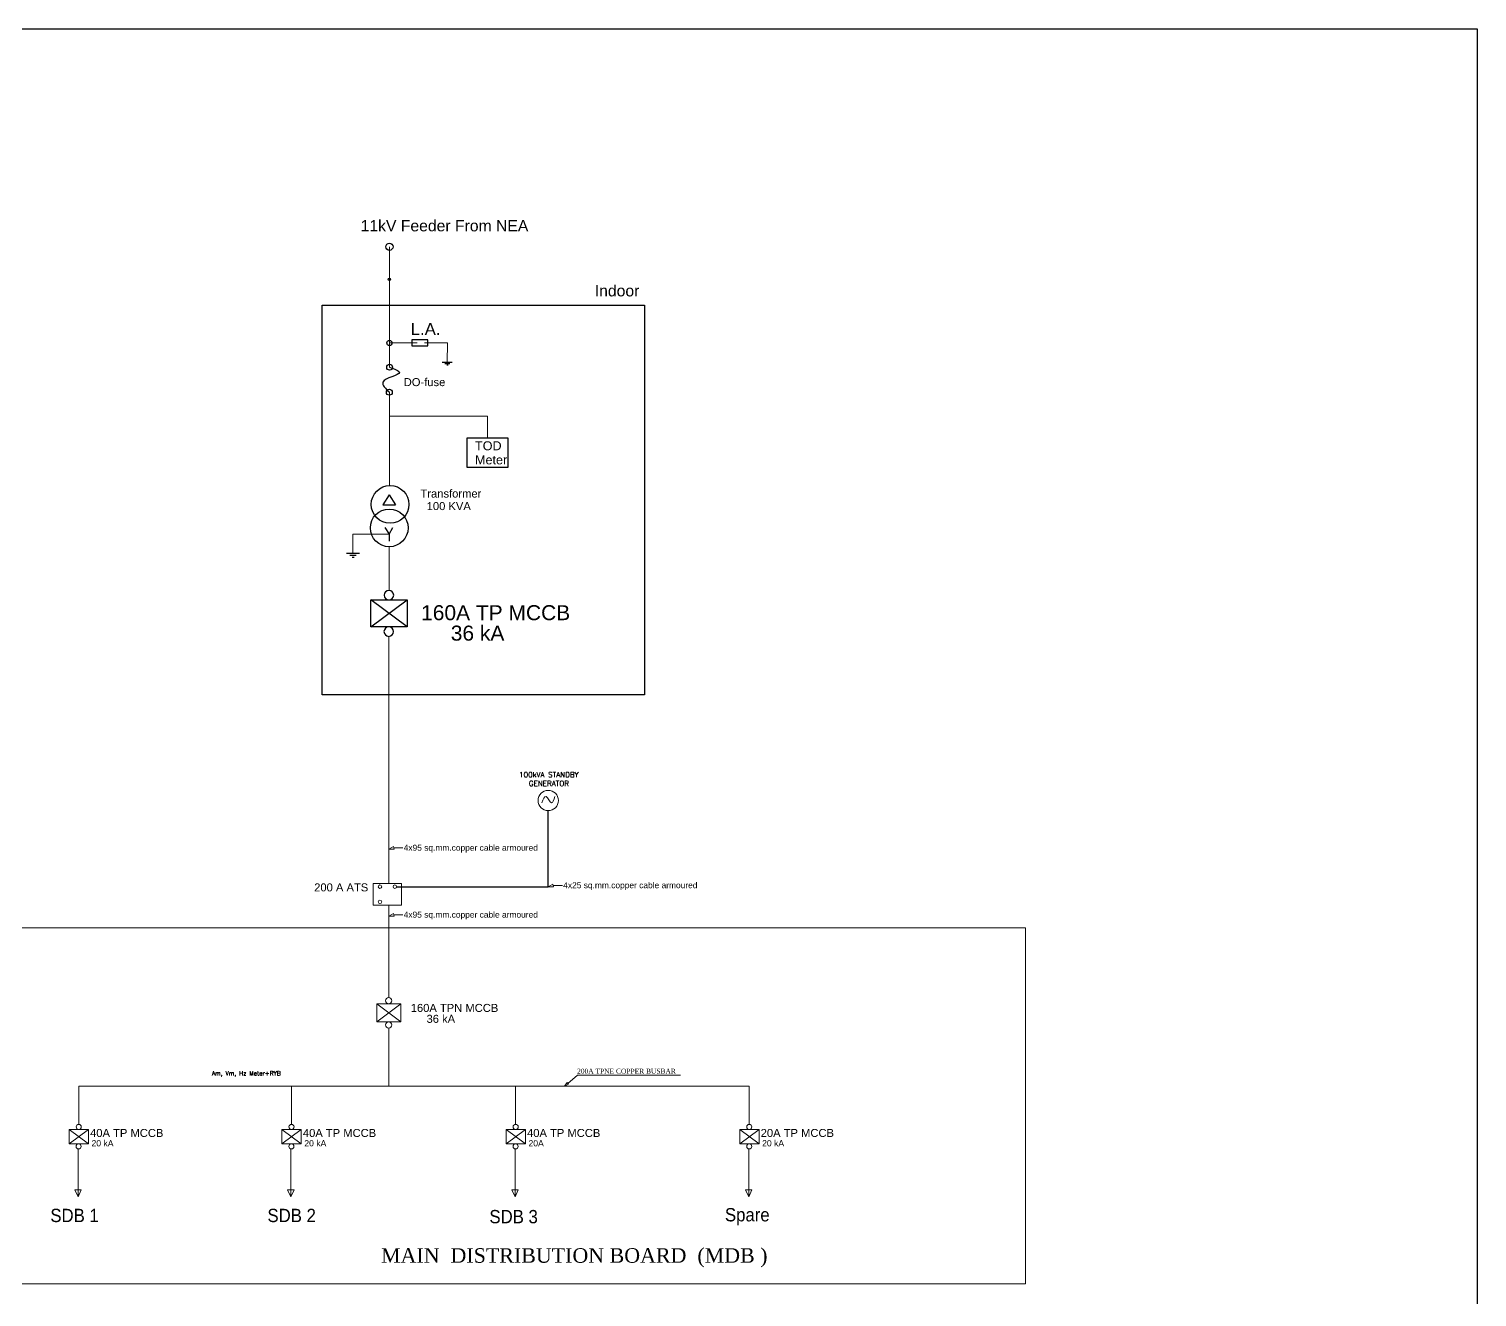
# Model space of a CAD drawing. Header units: inches. Extents: x -3071 to 2534411, y -17796 to 388172.
# Drawn here: x 1965667 to 2129645, y 242618 to 386175 of the extents above; entities that cross this region are included whole.
import ezdxf

# ---------------------------------------------------------------- set-up
doc = ezdxf.new("R2010")
doc.units = ezdxf.units.IN
doc.header["$MEASUREMENT"] = 0
doc.layers.add('Singleline', color=82, linetype='Continuous', lineweight=20)
doc.layers.add('Wires', color=1, linetype='Continuous')
doc.styles.add('ARIAL', font='arial.ttf', dxfattribs={"width": 0.9})
doc.styles.add('Arial_2', font='arial.ttf', dxfattribs={"height": 343.498877})
doc.styles.add('MM', font='dutch.ttf')
doc.styles.add('ordinary', font='romans.shx')
doc.styles.add('ROOM', font='arial.ttf')

msp = doc.modelspace()

# ---------------------------------------------------------------- linework, layer by layer
msp.add_lwpolyline([(1998870.96, 354907.2), (2035383.61, 354907.2), (2035383.61, 310775.11), (1998870.96, 310775.11), (1998870.96, 354907.2)])
msp.add_circle((2006487.55, 361517.93), 408.74)
at = {"layer": 'Defpoints'}
msp.add_lwpolyline([(1892231.25, 386175.23), (2129645.08, 386175.23), (2129645.08, 196935.61), (1892231.25, 196935.61)], close=True, dxfattribs=at)
at = {"layer": 'Singleline'}
for p, q in [((2006487.55, 361517.93), (2006487.55, 350625.67)), ((2006487.55, 350625.67), (2009645.12, 350625.67)), ((2006487.55, 350625.67), (2006487.55, 347877.52)), ((2010472.86, 350626.64), (2013053.31, 350626.64)), ((2013053.31, 350626.64), (2013039.7, 348431.64)), ((2006475.41, 345047), (2006475.41, 338261.36)), ((2006475.41, 338261.36), (2006475.41, 334493.08)), ((2006466.87, 326870.06), (2006466.87, 327556.89)), ((2006466.87, 326870.06), (2006466.87, 322618.36)), ((2006407.11, 299032.18), (2006406.74, 317413.06)), ((2006936.62, 293611.7), (2006407.11, 293311.81)), ((2007015.64, 293311.81), (2006407.11, 293311.81)), ((2025001.16, 289366.91), (2024471.65, 289067.02)), ((2025080.18, 289067.02), (2024471.65, 289067.02)), ((2006936.62, 286037.33), (2006407.11, 285737.44)), ((2007015.64, 285737.44), (2006407.11, 285737.44)), ((2006407.11, 276527.09), (2006407.11, 283930.93)), ((2005051.15, 273767.88), (2007793.65, 275805.59)), ((2007793.65, 273767.88), (2005051.15, 275805.59)), ((2006421.68, 266496.91), (2006421.68, 273056.73)), ((1971306.8, 266496.91), (2047238.28, 266497)), ((2026617.84, 266903.21), (2026327.62, 266496.91)), ((2026780.38, 266707.42), (2026327.62, 266496.91)), ((1970217.78, 259951.98), (1972411.78, 261582.15)), ((1972411.78, 259951.98), (1970217.78, 261582.15)), ((1994313.61, 259951.98), (1996507.61, 261582.15)), ((1996507.61, 259951.98), (1994313.61, 261582.15)), ((2019697.6, 259952.04), (2021891.6, 261582.21)), ((2021891.6, 259952.04), (2019697.6, 261582.21)), ((2046155.27, 259952.1), (2048349.27, 261582.27)), ((2048349.27, 259952.1), (2046155.27, 261582.27))]:
    msp.add_line(p, q, dxfattribs=at)
at = {"layer": 'Singleline', "color": 140}
for p, q in [((2006407.11, 293311.81), (2006407.11, 299032.18)), ((2006407.11, 289448.65), (2006407.11, 293311.81)), ((2006407.11, 283930.93), (2006407.11, 286971.96))]:
    msp.add_line(p, q, dxfattribs=at)
at = {"layer": 'Singleline', "color": 4, "lineweight": 25, "ltscale": 10}
for p, q in [((2024471.65, 289067.02), (2024471.65, 297679.68)), ((2007292.8, 289067.02), (2024471.65, 289067.02))]:
    msp.add_line(p, q, dxfattribs=at)
at = {"layer": 'Singleline', "ltscale": 2.5}
for p, q in [((2006936.62, 293611.7), (2007015.64, 293311.81)), ((2025001.16, 289366.91), (2025080.18, 289067.02)), ((2006936.62, 286037.33), (2007015.64, 285737.44)), ((2026617.84, 266903.21), (2026780.38, 266707.42)), ((1970862.75, 254771.39), (1971595.62, 254771.39)), ((1994958.58, 254771.39), (1995691.45, 254771.39)), ((2020342.57, 254771.46), (2021075.44, 254771.46)), ((2046800.24, 254771.51), (2047533.11, 254771.51))]:
    msp.add_line(p, q, dxfattribs=at)
at = {"layer": 'Singleline', "color": 4}
for p, q in [((2006976.13, 293461.75), (2008007.83, 293461.75)), ((2025040.67, 289216.97), (2026072.37, 289216.97)), ((2006976.13, 285887.38), (2008007.83, 285887.38))]:
    msp.add_line(p, q, dxfattribs=at)
at = {"layer": 'Singleline', "ltscale": 3}
for p, q in [((2078523.98, 284418.5), (1939670.92, 284418.5)), ((2078523.98, 244130.48), (2078523.98, 284418.5)), ((1939670.92, 244130.48), (2078523.98, 244130.48))]:
    msp.add_line(p, q, dxfattribs=at)
at = {"layer": 'Singleline', "ltscale": 6}
for p, q in [((1971306.8, 266496.91), (1971306.8, 262159.29)), ((1995402.63, 266496.91), (1995402.63, 262159.29)), ((2020780.61, 266497.03), (2020780.61, 262159.41)), ((2047238.28, 266497.09), (2047238.28, 262159.47)), ((1971241.25, 259387.15), (1971241.25, 253955.42)), ((1995337.07, 259387.15), (1995337.07, 253955.42)), ((2020721.07, 259387.21), (2020721.07, 253955.48)), ((2047178.74, 259387.26), (2047178.74, 253955.53))]:
    msp.add_line(p, q, dxfattribs=at)
at = {"layer": 'Singleline'}
for points in [[(2017573.2, 339902.15), (2017573.2, 342337.35), (2006475.41, 342337.35)], [(2006445.36, 328972.38), (2002356.05, 328972.38), (2002356.05, 326777.38)], [(2039434.58, 267717.69), (2027798.11, 267717.69), (2026699.11, 266805.32)], [(1971595.62, 254771.39), (1971241.25, 253955.42), (1970862.75, 254771.39)], [(1995691.45, 254771.39), (1995337.07, 253955.42), (1994958.58, 254771.39)], [(2021075.44, 254771.46), (2020721.07, 253955.48), (2020342.57, 254771.46)], [(2047533.11, 254771.51), (2047178.74, 253955.53), (2046800.24, 254771.51)]]:
    msp.add_lwpolyline(points, dxfattribs=at)
at = {"layer": 'Singleline', "color": 4}
msp.add_lwpolyline([(2004645.92, 289448.65), (2007834.69, 289448.65), (2007834.69, 286971.96), (2004645.92, 286971.96)], close=True, dxfattribs=at)
at = {"layer": 'Singleline'}
for points in [[(2005051.15, 275805.59), (2007793.65, 275805.59), (2007793.65, 273767.88), (2005051.15, 273767.88)], [(1970217.78, 261582.15), (1972411.78, 261582.15), (1972411.78, 259951.98), (1970217.78, 259951.98)], [(1994313.61, 261582.15), (1996507.61, 261582.15), (1996507.61, 259951.98), (1994313.61, 259951.98)], [(2019697.6, 261582.21), (2021891.6, 261582.21), (2021891.6, 259952.04), (2019697.6, 259952.04)], [(2046155.27, 261582.27), (2048349.27, 261582.27), (2048349.27, 259952.1), (2046155.27, 259952.1)]]:
    msp.add_lwpolyline(points, close=True, dxfattribs=at)
msp.add_circle((2024471.65, 298829.06), 1149.38, dxfattribs=at)
at = {"layer": 'Singleline', "color": 140}
for centre in [(2005413.95, 289067.02), (2007094.23, 289067.02), (2005413.95, 287359.31)]:
    msp.add_circle(centre, 198.57, dxfattribs=at)
at = {"layer": 'Singleline', "extrusion": (0, 0, -1)}
for centre, major_axis, start_param, end_param in [((2006404.91, 276166.13), (255.24, 255.24), -0.785526334, 5.497658973), ((2006396.1, 273416.79), (-255.24, 255.24), 0.785269993, 7.0684553), ((1971300.79, 261870.58), (204.19, 204.19), -0.785526334, 5.497658973), ((1995396.62, 261870.58), (204.19, 204.19), -0.785526334, 5.497658973), ((2020780.61, 261870.64), (204.19, 204.19), -0.785526334, 5.497658973), ((2047238.28, 261870.7), (204.19, 204.19), -0.785526334, 5.497658973), ((1971293.74, 259671.11), (-204.19, 204.19), 0.785269993, 7.0684553), ((1995389.57, 259671.11), (-204.19, 204.19), 0.785269993, 7.0684553), ((2020773.56, 259671.17), (-204.19, 204.19), 0.785269993, 7.0684553), ((2047231.23, 259671.22), (-204.19, 204.19), 0.785269993, 7.0684553)]:
    msp.add_ellipse(centre, major_axis=major_axis, ratio=1, start_param=start_param, end_param=end_param, dxfattribs=at)
at = {"layer": 'Singleline'}
msp.add_spline([(2023725.59, 298565.39), (2024222.61, 299279.02), (2024823.19, 298565.39), (2025227.02, 299289.36)], degree=3, dxfattribs=at)
at = {"layer": 'Wires'}
for p, q in [((2013605.81, 348431.64), (2012473.59, 348431.64)), ((2013332.16, 348258.22), (2012770.75, 348258.22)), ((2013151.6, 348097.57), (2012982.33, 348097.57)), ((2006465.34, 333453.19), (2005721.83, 332318.32)), ((2006465.34, 333453.19), (2007168.89, 332318.32)), ((2005721.83, 332318.32), (2007168.89, 332318.32)), ((2005956.21, 329747.56), (2006445.36, 328972.38)), ((2006445.36, 328972.38), (2006862.12, 329729.89)), ((2006445.36, 328972.38), (2006445.36, 328170.52)), ((2003092, 326777.38), (2001620.11, 326777.38)), ((2002736.25, 326551.94), (2002006.42, 326551.94)), ((2002501.53, 326343.09), (2002281.48, 326343.09)), ((2004394.96, 318481.12), (2008508.71, 321537.68)), ((2008508.71, 318481.12), (2004394.96, 321537.68))]:
    msp.add_line(p, q, dxfattribs=at)
for points in [[(2009018.26, 350974.4), (2009018.26, 350295.71), (2010843.81, 350295.71), (2010843.81, 350974.4)], [(2015271.22, 339902.15), (2019875.17, 339902.15), (2019875.17, 336531.96), (2015271.22, 336531.96)], [(2004394.96, 321537.68), (2008508.71, 321537.68), (2008508.71, 318481.12), (2004394.96, 318481.12)]]:
    msp.add_lwpolyline(points, close=True, dxfattribs=at)
for centre, radius in [((2006487.55, 357829.17), 127.05), ((2006487.55, 350625.67), 289.13), ((2006506.88, 347877.52), 332.6), ((2006475.41, 345047), 332.6), ((2006559.1, 332356.55), 2136.53), ((2006466.87, 329693.42), 2136.53)]:
    msp.add_circle(centre, radius, dxfattribs=at)
at = {"layer": 'Wires', "extrusion": (0, 0, -1)}
for centre, major_axis, start_param, end_param in [((2006425.62, 322078.49), (382.86, 382.86), -0.785526334, 5.497658973), ((2006412.4, 317954.47), (-382.86, 382.86), 0.785269993, 7.0684553)]:
    msp.add_ellipse(centre, major_axis=major_axis, ratio=1, start_param=start_param, end_param=end_param, dxfattribs=at)
at = {"layer": 'Wires', "start_tangent": (0.84951316, -0.527567428)}
msp.add_spline([(2006487.55, 347877.52), (2007610.82, 347275.78), (2005755.72, 346181.01), (2006475.41, 345047)], degree=3, dxfattribs=at)

# ---------------------------------------------------------------- texts
at = {"layer": 'Singleline', "color": 1}
for s, height, style, p in [('11kV Feeder From NEA', 1274.3799, 'ROOM', (2003222.81, 363263.84)), ('Indoor ', 1274.38, 'ROOM', (2029740.82, 355901.95)), (' 160A TP MCCB', 1699.1732, 'ROOM', (2009414.35, 319243.38)), ('36 kA', 1699.173, 'ROOM', (2013432.54, 316928.72)), ('4x95 sq.mm.copper cable armoured', 679.6693, 'ROOM', (2008101.88, 293143.65)), ('4x25 sq.mm.copper cable armoured', 679.6693, 'ROOM', (2026166.42, 288898.86)), ('4x95 sq.mm.copper cable armoured', 679.6693, 'ROOM', (2008101.88, 285569.28)), (' 160A TPN MCCB', 906.2257, 'ROOM', (2008545.57, 274894.14)), ('36 kA', 906.226, 'ROOM', (2010688.61, 273659.65)), ('200A TPNE COPPER BUSBAR', 552.4352, 'MM', (2027736.11, 267912.21)), ('40A TP MCCB ', 906.2257, 'ROOM', (1972589.65, 260738)), ('40A TP MCCB ', 906.2257, 'ROOM', (1996685.47, 260738)), ('40A TP MCCB ', 906.2257, 'ROOM', (2022069.46, 260738.06)), ('20A TP MCCB ', 906.2257, 'ROOM', (2048527.13, 260738.12)), ('20 kA', 697.097, 'ROOM', (1972751.64, 259680.49)), ('20 kA', 697.097, 'ROOM', (1996847.46, 259680.49)), ('20A', 697.097, 'ROOM', (2022231.46, 259680.55)), ('20 kA', 697.097, 'ROOM', (2048689.12, 259680.61)), ('MAIN  DISTRIBUTION BOARD  (MDB )', 1645.2524, 'MM', (2005535.52, 246500.7))]:
    msp.add_text(s, height=height, dxfattribs=dict(at, style=style)).set_placement(p)
at = {"layer": 'Singleline', "color": 1, "insert": (2024545.19, 302049.52), "char_height": 593.1016, "width": 17130.0826, "attachment_point": 2, "style": 'ordinary'}
msp.add_mtext('100kVA STANDBY \\PGENERATOR', dxfattribs=at)
at = {"layer": 'Singleline', "insert": (1990280.87, 268191.41), "char_height": 486.6474, "width": 14055.4524, "attachment_point": 2, "style": 'ordinary'}
msp.add_mtext('Am, Vm, Hz Meter+RYB', dxfattribs=at)
at = {"layer": 'Singleline', "color": 1, "linetype": 'Continuous', "lineweight": 35, "insert": (1970831.8, 251843.51), "char_height": 1509.291, "attachment_point": 5, "style": 'ARIAL'}
msp.add_mtext('SDB 1', dxfattribs=at)
at = {"layer": 'Singleline', "color": 1, "linetype": 'Continuous', "lineweight": 35, "char_height": 1509.291, "attachment_point": 5, "style": 'ARIAL'}
for s, insert, width in [('SDB 2', (1995416.63, 251842.75), 6567.4123), ('Spare', (2047009.24, 251709.02), 8868.9155), ('SDB 3', (2020551.57, 251708.97), 8868.9155)]:
    msp.add_mtext(s, dxfattribs=dict(at, insert=insert, width=width))
at = {"layer": 'Wires', "attachment_point": 1, "line_spacing_factor": 0.938532, "style": 'Arial_2'}
for s, insert, char_height, width in [('L.A.', (2008896.05, 352888.76), 1359.474, 14283.0867), ('DO-fuse', (2008103.95, 346648.9), 906.316, 9522.0578), ('TOD\\PMeter', (2016183.08, 339495.56), 1017.974, 10695.1753), ('Transformer\\P  100 KVA', (2010001.21, 334032.76), 906.3159, 9522.0578), ('200 A ATS ', (1997964.43, 289446.99), 906.316, 9522.0578)]:
    msp.add_mtext(s, dxfattribs=dict(at, insert=insert, char_height=char_height, width=width))

doc.saveas('drawing.dxf')
